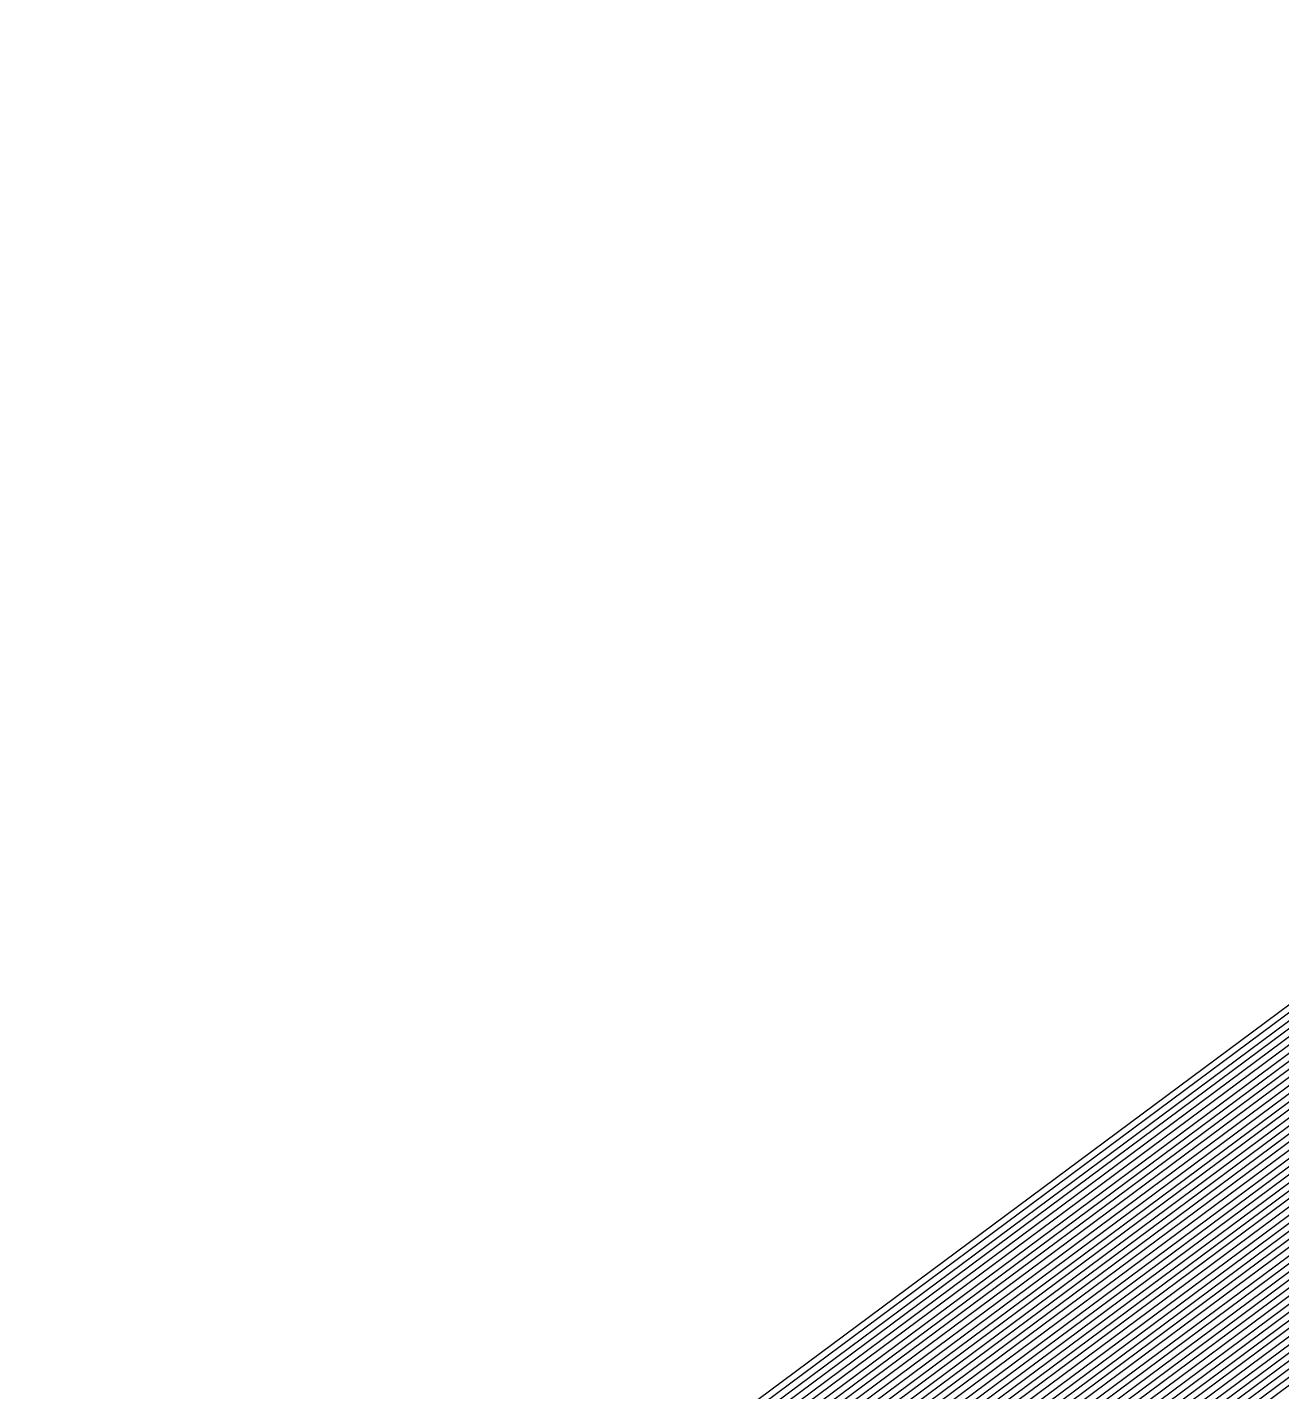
# Model space of a CAD drawing. Extents: x 7084 to 11035, y 13750 to 16729.
# Drawn here: x 7580.1 to 7673, y 14336.9 to 14438 of the extents above; entities that cross this region are included whole.
import ezdxf

# ---------------------------------------------------------------- set-up
doc = ezdxf.new("R2010")
doc.units = 0
doc.layers.add('Default', color=7, linetype='Continuous')

msp = doc.modelspace()

# ---------------------------------------------------------------- linework, layer by layer
at = {"layer": 'Default'}
for points in [[(8899.66, 16214.25), (8362.98, 16195.57), (8340.07, 16200.7), (8322.29, 16189.64), (8314.78, 16176.6), (8221.45, 16097.2), (8205.65, 16088.51), (7986.31, 15883), (7972.88, 15882.61), (7967.74, 15849.41), (7879.07, 15499.12), (7878.28, 15496.75), (7873.94, 15473.43), (7859.94, 15309.96), (7705.93, 15146.5), (7570.59, 14987.7), (7562.69, 14969.52), (7483.36, 14792.04), (7466.77, 14759.63), (7452.77, 14479.4), (7476.47, 14457.67), (7579.14, 14294.2), (7598.1, 14289.06), (8088.11, 14653.36)], [(8902.54, 16202.72), (8350.4, 16183.5), (8336.92, 16186.52), (8326.46, 16180.01), (8322.05, 16172.34), (8226.02, 16090.65), (8216.73, 16085.54), (7991.07, 15874.11), (7983.17, 15873.88), (7980.15, 15854.35), (7888.93, 15493.97), (7888.46, 15492.58), (7885.9, 15478.86), (7871.5, 15310.69), (7713.06, 15142.51), (7573.82, 14979.13), (7569.18, 14968.44), (7487.56, 14785.85), (7477.8, 14766.79), (7463.39, 14478.48), (7477.33, 14465.7), (7582.96, 14297.52), (7594.12, 14294.5), (8098.25, 14669.29)], [(8647.72, 14425.51), (8113.05, 14637.7), (8083.77, 14646.54), (7599.81, 14286.73), (7577.5, 14292.77), (7476.1, 14454.23), (7448.21, 14479.8), (7462.04, 14756.57), (7481.56, 14794.69), (7559.92, 14969.98), (7569.21, 14991.37), (7702.88, 15148.2), (7854.98, 15309.66), (7868.81, 15471.11), (7873.92, 15498.54), (7874.85, 15501.33), (7962.42, 15847.29), (7968.47, 15886.34), (7984.27, 15886.81), (8200.9, 16089.78)], [(7966.99, 15887.59), (7960.65, 15846.59), (7873.44, 15502.06), (7872.47, 15499.13), (7867.1, 15470.33), (7853.33, 15309.55), (7701.86, 15148.77), (7568.75, 14992.59), (7558.99, 14970.13), (7480.96, 14795.58), (7460.46, 14755.55), (7446.69, 14479.93), (7475.97, 14453.08), (7576.95, 14292.3), (7600.38, 14285.95), (8082.32, 14644.26), (8113.07, 14634.98), (8645.5, 14423.68)], [(7970.67, 15884.48), (7965.08, 15848.35), (7876.96, 15500.22), (7876.1, 15497.64), (7871.37, 15472.27), (7857.46, 15309.81), (7704.4, 15147.35), (7569.9, 14989.53), (7561.3, 14969.75), (7482.46, 14793.36), (7464.4, 14758.1), (7450.49, 14479.6), (7476.28, 14455.95), (7578.32, 14293.49), (7598.95, 14287.89), (8085.94, 14649.95), (8113.03, 14641.78), (8651.03, 14428.26)], [(7996.1, 15860.71), (7901.59, 15487.36), (7901.55, 15487.22), (7901.29, 15485.84), (7886.37, 15311.61), (7722.23, 15137.38), (7577.98, 14968.12), (7577.51, 14967.06), (7492.95, 14777.89), (7491.98, 14775.98), (7477.05, 14477.3), (7478.45, 14476.02), (7587.88, 14301.79), (7588.99, 14301.48), (8111.27, 14689.77), (8112.74, 14689.33), (8689.73, 14460.34)], [(7992.56, 15859.3), (7898.78, 15488.83), (7898.64, 15488.41), (7897.87, 15484.29), (7883.07, 15311.41), (7720.19, 15138.52), (7577.05, 14970.57), (7575.66, 14967.36), (7491.75, 14779.66), (7488.83, 14773.94), (7474.02, 14477.56), (7478.2, 14473.73), (7586.79, 14300.84), (7590.13, 14299.93), (8108.38, 14685.22), (8112.77, 14683.9), (8685.31, 14456.67)], [(8686.41, 14457.59), (8112.76, 14685.26), (8109.1, 14686.36), (7589.85, 14300.32), (7587.06, 14301.08), (7478.26, 14474.3), (7474.78, 14477.5), (7489.61, 14774.45), (7492.05, 14779.22), (7576.12, 14967.29), (7577.28, 14969.96), (7720.7, 15138.23), (7883.89, 15311.46), (7898.73, 15484.68), (7899.37, 15488.11), (7899.48, 15488.46), (7993.44, 15859.65)], [(7994.33, 15860), (7900.19, 15488.09), (7900.09, 15487.81), (7899.58, 15485.07), (7884.72, 15311.51), (7721.21, 15137.95), (7577.52, 14969.35), (7576.59, 14967.21), (7492.35, 14778.77), (7490.4, 14774.96), (7475.54, 14477.43), (7478.32, 14474.87), (7587.33, 14301.31), (7589.56, 14300.71), (8109.83, 14687.5), (8112.75, 14686.62), (8687.52, 14458.51)], [(8684.2, 14455.76), (8112.78, 14682.54), (8107.65, 14684.09), (7590.42, 14299.54), (7586.51, 14300.6), (7478.14, 14473.15), (7473.26, 14477.63), (7488.04, 14773.43), (7491.45, 14780.1), (7575.2, 14967.44), (7576.82, 14971.18), (7719.68, 15138.8), (7882.24, 15311.35), (7897.02, 15483.91), (7897.91, 15488.71), (7898.08, 15489.19), (7991.67, 15858.95)], [(7987.24, 15857.18), (7894.56, 15491.03), (7894.28, 15490.2), (7892.74, 15481.97), (7878.11, 15311.1), (7717.13, 15140.23), (7575.67, 14974.24), (7572.88, 14967.83), (7489.95, 14782.31), (7484.1, 14770.87), (7469.46, 14477.96), (7477.83, 14470.28), (7585.15, 14299.42), (7591.84, 14297.6), (8104.04, 14678.4), (8112.82, 14675.75), (8678.67, 14451.17)], [(7988.13, 15857.53), (7895.26, 15490.66), (7895, 15489.9), (7893.6, 15482.35), (7878.94, 15311.15), (7717.64, 15139.94), (7575.9, 14973.63), (7573.34, 14967.75), (7490.25, 14781.87), (7484.89, 14771.38), (7470.22, 14477.89), (7477.89, 14470.86), (7585.42, 14299.65), (7591.55, 14297.99), (8104.76, 14679.53), (8112.81, 14677.1), (8679.78, 14452.09)], [(7989.01, 15857.89), (7895.96, 15490.3), (7895.73, 15489.6), (7894.45, 15482.74), (7879.76, 15311.2), (7718.15, 15139.66), (7576.13, 14973.02), (7573.81, 14967.67), (7490.55, 14781.43), (7485.67, 14771.9), (7470.98, 14477.82), (7477.95, 14471.43), (7585.69, 14299.89), (7591.27, 14298.38), (8105.48, 14680.67), (8112.8, 14678.46), (8680.89, 14453.01)], [(7985.47, 15856.47), (7893.15, 15491.77), (7892.82, 15490.79), (7891.03, 15481.19), (7876.46, 15310.99), (7716.12, 15140.8), (7575.21, 14975.46), (7571.96, 14967.98), (7489.35, 14783.19), (7482.52, 14769.85), (7467.95, 14478.09), (7477.71, 14469.14), (7584.6, 14298.94), (7592.41, 14296.83), (8102.59, 14676.12), (8112.84, 14673.03), (8676.46, 14449.34)], [(8675.36, 14448.43), (8112.84, 14671.67), (8101.86, 14674.98), (7592.69, 14296.44), (7584.33, 14298.7), (7477.64, 14468.56), (7467.19, 14478.15), (7481.74, 14769.34), (7489.05, 14783.64), (7571.49, 14968.06), (7574.98, 14976.08), (7715.61, 15141.08), (7875.63, 15310.94), (7890.18, 15480.8), (7892.1, 15491.09), (7892.44, 15492.13), (7984.58, 15856.12)], [(7981.04, 15854.71), (7889.63, 15493.61), (7889.19, 15492.28), (7886.76, 15479.25), (7872.33, 15310.74), (7713.57, 15142.22), (7574.05, 14978.52), (7569.64, 14968.36), (7487.86, 14785.41), (7478.58, 14767.3), (7464.15, 14478.42), (7477.4, 14466.27), (7583.23, 14297.75), (7593.83, 14294.88), (8098.97, 14670.43), (8112.88, 14666.23), (8670.93, 14444.76)], [(8672.04, 14445.68), (8112.87, 14667.59), (8099.69, 14671.57), (7593.55, 14295.27), (7583.51, 14297.99), (7477.46, 14466.84), (7464.91, 14478.35), (7479.37, 14767.81), (7488.16, 14784.96), (7570.1, 14968.29), (7574.29, 14977.91), (7714.08, 15141.94), (7873.15, 15310.79), (7887.61, 15479.64), (7889.91, 15491.98), (7890.33, 15493.24), (7981.92, 15855.06)], [(7977.49, 15853.3), (7886.81, 15495.08), (7886.28, 15493.47), (7883.34, 15477.7), (7869.02, 15310.53), (7711.53, 15143.36), (7573.13, 14980.97), (7567.79, 14968.67), (7486.66, 14787.17), (7475.43, 14765.25), (7461.12, 14478.68), (7477.15, 14463.98), (7582.14, 14296.81), (7594.97, 14293.33), (8096.07, 14665.88), (8112.91, 14660.8), (8666.51, 14441.09)], [(7978.38, 15853.65), (7887.52, 15494.71), (7887.01, 15493.17), (7884.19, 15478.09), (7869.85, 15310.58), (7712.04, 15143.08), (7573.36, 14980.36), (7568.25, 14968.59), (7486.96, 14786.73), (7476.22, 14765.76), (7461.87, 14478.61), (7477.21, 14464.55), (7582.42, 14297.04), (7594.68, 14293.72), (8096.8, 14667.02), (8112.9, 14662.16), (8667.62, 14442.01)], [(7979.26, 15854), (7888.22, 15494.34), (7887.73, 15492.88), (7885.05, 15478.48), (7870.67, 15310.63), (7712.55, 15142.79), (7573.59, 14979.75), (7568.71, 14968.52), (7487.26, 14786.29), (7477.01, 14766.28), (7462.63, 14478.55), (7477.27, 14465.12), (7582.69, 14297.28), (7594.4, 14294.11), (8097.52, 14668.15), (8112.89, 14663.52), (8668.72, 14442.93)], [(7974.83, 15852.24), (7884.7, 15496.18), (7884.1, 15494.37), (7880.78, 15476.54), (7866.54, 15310.38), (7710, 15144.22), (7572.44, 14982.8), (7566.4, 14968.9), (7485.76, 14788.5), (7473.07, 14763.72), (7458.84, 14478.88), (7476.96, 14462.25), (7581.32, 14296.09), (7595.82, 14292.17), (8093.9, 14662.47), (8112.93, 14656.72), (8663.19, 14438.34)], [(8664.3, 14439.26), (8112.93, 14658.08), (8094.63, 14663.6), (7595.54, 14292.55), (7581.6, 14296.33), (7477.02, 14462.83), (7459.6, 14478.81), (7473.86, 14764.23), (7486.06, 14788.06), (7566.86, 14968.83), (7572.67, 14982.19), (7710.51, 15143.93), (7867.37, 15310.43), (7881.63, 15476.92), (7884.83, 15494.07), (7885.41, 15495.81), (7975.72, 15852.59)], [(8665.41, 14440.18), (8112.92, 14659.44), (8095.35, 14664.74), (7595.25, 14292.94), (7581.87, 14296.57), (7477.09, 14463.4), (7460.36, 14478.74), (7474.64, 14764.74), (7486.36, 14787.62), (7567.32, 14968.75), (7572.9, 14981.58), (7711.02, 15143.65), (7868.2, 15310.48), (7882.49, 15477.31), (7885.55, 15493.77), (7886.11, 15495.44), (7976.6, 15852.94)], [(8659.88, 14435.59), (8112.96, 14652.65), (8091.73, 14659.05), (7596.68, 14291), (7580.5, 14295.38), (7476.78, 14460.53), (7456.56, 14479.07), (7470.71, 14762.19), (7484.86, 14789.83), (7565.01, 14969.13), (7571.75, 14984.64), (7708.48, 15145.07), (7864.07, 15310.22), (7878.21, 15475.37), (7881.92, 15495.26), (7882.59, 15497.28), (7972.17, 15851.18)], [(7973.95, 15851.88), (7884, 15496.55), (7883.37, 15494.66), (7879.92, 15476.15), (7865.72, 15310.32), (7709.5, 15144.5), (7572.21, 14983.42), (7565.94, 14968.98), (7485.46, 14788.94), (7472.28, 14763.21), (7458.08, 14478.94), (7476.9, 14461.68), (7581.05, 14295.86), (7596.11, 14291.78), (8093.18, 14661.33), (8112.94, 14655.37), (8662.09, 14437.43)], [(7969.51, 15850.12), (7880.48, 15498.38), (7879.74, 15496.15), (7875.65, 15474.21), (7861.59, 15310.07), (7706.95, 15145.93), (7571.06, 14986.47), (7563.62, 14969.36), (7483.96, 14791.15), (7468.34, 14760.66), (7454.28, 14479.27), (7476.59, 14458.81), (7579.68, 14294.67), (7597.53, 14289.84), (8089.56, 14655.64), (8112.98, 14648.57), (8656.56, 14432.84)], [(7968.63, 15849.76), (7879.78, 15498.75), (7879.01, 15496.45), (7874.79, 15473.82), (7860.76, 15310.02), (7706.44, 15146.21), (7570.82, 14987.09), (7563.16, 14969.44), (7483.66, 14791.6), (7467.55, 14760.14), (7453.53, 14479.34), (7476.53, 14458.24), (7579.41, 14294.43), (7597.81, 14289.45), (8088.84, 14654.5), (8112.99, 14647.21), (8655.46, 14431.93)], [(7965.97, 15848.7), (7877.66, 15499.86), (7876.83, 15497.34), (7872.23, 15472.66), (7858.28, 15309.86), (7704.91, 15147.07), (7570.13, 14988.92), (7561.77, 14969.67), (7482.76, 14792.92), (7465.19, 14758.61), (7451.25, 14479.53), (7476.34, 14456.52), (7578.59, 14293.72), (7598.67, 14288.28), (8086.67, 14651.09), (8113.02, 14643.14), (8652.14, 14429.18)], [(7966.85, 15849.06), (7878.37, 15499.49), (7877.55, 15497.05), (7873.08, 15473.05), (7859.11, 15309.91), (7705.42, 15146.78), (7570.36, 14988.31), (7562.23, 14969.6), (7483.06, 14792.48), (7465.98, 14759.12), (7452.01, 14479.47), (7476.41, 14457.09), (7578.86, 14293.96), (7598.38, 14288.67), (8087.39, 14652.22), (8113.01, 14644.5), (8653.24, 14430.09)], [(7963.31, 15847.65), (7875.55, 15500.96), (7874.65, 15498.24), (7869.66, 15471.49), (7855.81, 15309.71), (7703.39, 15147.92), (7569.44, 14990.75), (7560.38, 14969.9), (7481.86, 14794.25), (7462.83, 14757.08), (7448.97, 14479.73), (7476.16, 14454.8), (7577.77, 14293.01), (7599.52, 14287.12), (8084.5, 14647.67), (8113.04, 14639.06), (8648.82, 14426.43)], [(7964.2, 15848), (7876.26, 15500.59), (7875.37, 15497.94), (7870.52, 15471.88), (7856.63, 15309.76), (7703.89, 15147.63), (7569.67, 14990.14), (7560.84, 14969.83), (7482.16, 14793.81), (7463.62, 14757.59), (7449.73, 14479.66), (7476.22, 14455.37), (7578.05, 14293.25), (7599.24, 14287.51), (8085.22, 14648.81), (8113.03, 14640.42), (8649.93, 14427.34)], [(7959.76, 15846.23), (7872.74, 15502.43), (7871.74, 15499.43), (7866.24, 15469.94), (7852.5, 15309.5), (7701.35, 15149.06), (7568.52, 14993.2), (7558.53, 14970.21), (7480.66, 14796.02), (7459.68, 14755.04), (7445.94, 14479.99), (7475.91, 14452.5), (7576.68, 14292.06), (7600.66, 14285.57), (8081.6, 14643.12), (8113.07, 14633.63), (8644.4, 14422.76)], [(7961.54, 15846.94), (7874.15, 15501.69), (7873.19, 15498.83), (7867.95, 15470.72), (7854.15, 15309.6), (7702.37, 15148.49), (7568.98, 14991.98), (7559.45, 14970.06), (7481.26, 14795.13), (7461.25, 14756.06), (7447.45, 14479.86), (7476.03, 14453.65), (7577.23, 14292.54), (7600.09, 14286.34), (8083.05, 14645.4), (8113.06, 14636.34), (8646.61, 14424.59)], [(7957.11, 15845.17), (7870.63, 15503.53), (7869.56, 15500.32), (7863.68, 15468.78), (7850.02, 15309.35), (7699.82, 15149.91), (7567.83, 14995.04), (7557.14, 14970.44), (7479.76, 14797.34), (7457.31, 14753.5), (7443.66, 14480.19), (7475.73, 14450.78), (7575.86, 14291.35), (7601.51, 14284.4), (8079.43, 14639.71), (8113.1, 14629.55), (8641.08, 14420.01)], [(7957.99, 15845.53), (7871.33, 15503.16), (7870.28, 15500.03), (7864.53, 15469.17), (7850.85, 15309.4), (7700.33, 15149.63), (7568.06, 14994.42), (7557.6, 14970.37), (7480.06, 14796.9), (7458.1, 14754.01), (7444.42, 14480.12), (7475.79, 14451.36), (7576.13, 14291.59), (7601.23, 14284.79), (8080.15, 14640.85), (8113.09, 14630.91), (8642.19, 14420.93)], [(7956.22, 15844.82), (7869.92, 15503.9), (7868.83, 15500.62), (7862.82, 15468.39), (7849.2, 15309.3), (7699.31, 15150.2), (7567.59, 14995.65), (7556.67, 14970.52), (7479.46, 14797.79), (7456.53, 14752.99), (7442.9, 14480.26), (7475.66, 14450.21), (7575.59, 14291.11), (7601.8, 14284.01), (8078.71, 14638.57), (8113.11, 14628.19), (8639.98, 14419.09)], [(7880.46, 15495.86), (7876.5, 15474.6), (7862.41, 15310.12), (7707.46, 15145.64), (7571.29, 14985.86), (7564.08, 14969.29), (7484.26, 14790.71), (7469.13, 14761.17), (7455.04, 14479.2), (7476.65, 14459.39), (7579.96, 14294.91), (7597.25, 14290.22), (8090.28, 14656.78), (8112.98, 14649.93), (8657.67, 14433.76)], [(7864.89, 15310.27), (7708.99, 15144.79), (7571.98, 14984.03), (7565.47, 14969.06), (7485.16, 14789.38), (7471.49, 14762.7), (7457.32, 14479.01), (7476.84, 14461.11), (7580.78, 14295.62), (7596.39, 14291.39), (8092.46, 14660.19), (8112.95, 14654.01), (8660.98, 14436.51)], [(7851.68, 15309.45), (7700.84, 15149.34), (7568.29, 14993.81), (7558.06, 14970.29), (7480.36, 14796.46), (7458.89, 14754.52), (7445.18, 14480.06), (7475.85, 14451.93), (7576.41, 14291.83), (7600.94, 14285.18), (8080.88, 14641.98), (8113.08, 14632.27), (8643.29, 14421.84)], [(8658.77, 14434.68), (8112.97, 14651.29), (8091.01, 14657.91), (7596.96, 14290.61), (7580.23, 14295.15), (7476.72, 14459.96), (7455.8, 14479.14), (7469.92, 14761.68), (7484.56, 14790.27), (7564.55, 14969.21), (7571.52, 14985.25), (7707.97, 15145.36), (7863.24, 15310.17)], [(8683.1, 14454.84), (8112.79, 14681.18), (8106.93, 14682.95), (7590.7, 14299.15), (7586.24, 14300.36), (7478.08, 14472.58), (7472.5, 14477.69), (7487.25, 14772.92), (7491.15, 14780.54), (7574.73, 14967.52)], [(8688.62, 14459.42), (8112.74, 14687.97), (8110.55, 14688.64), (7589.28, 14301.1), (7587.61, 14301.55), (7478.39, 14475.45), (7476.3, 14477.36), (7491.19, 14775.47), (7492.65, 14778.33)], [(8690.84, 14461.26), (8112.73, 14690.69), (8112, 14690.91), (7588.71, 14301.87), (7588.15, 14302.02), (7478.51, 14476.59), (7477.81, 14477.23), (7492.76, 14776.49)], [(7478.57, 14477.17), (7588.42, 14302.26), (8112.72, 14692.05)], [(8681.99, 14453.92), (8112.79, 14679.82), (8106.21, 14681.81), (7590.99, 14298.77), (7585.97, 14300.13), (7478.02, 14472)], [(8677.57, 14450.26), (8112.83, 14674.39), (8103.31, 14677.26), (7592.12, 14297.21), (7584.87, 14299.18), (7477.77, 14469.71), (7468.71, 14478.02)], [(8674.25, 14447.51), (8112.85, 14670.31), (8101.14, 14673.84), (7592.98, 14296.05), (7584.05, 14298.47), (7477.58, 14467.99), (7466.43, 14478.22)], [(8673.15, 14446.59), (8112.86, 14668.95), (8100.42, 14672.71), (7593.26, 14295.66)]]:
    msp.add_lwpolyline(points, dxfattribs=at)

doc.saveas('drawing.dxf')
